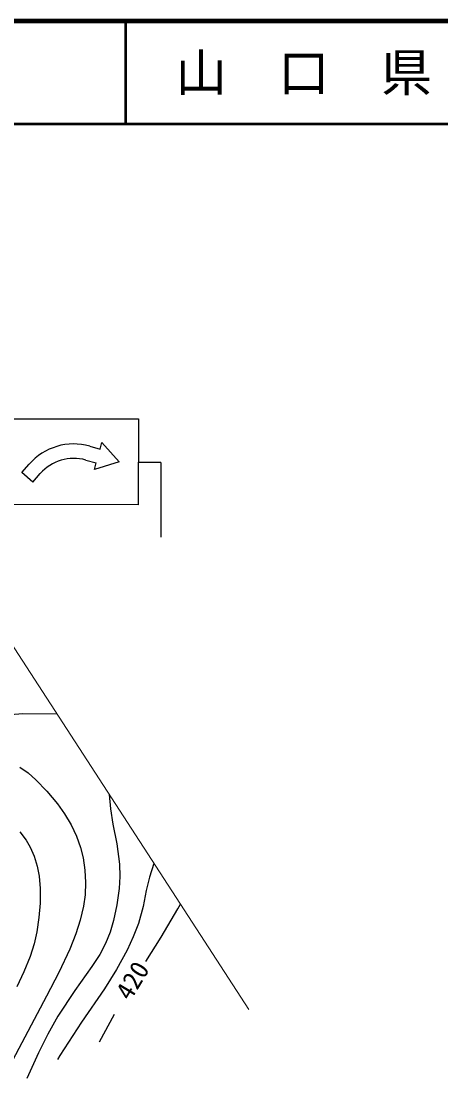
# Model space of a CAD drawing. Units: millimetres, scale not verified. Extents: x 40000 to 680000, y 20000 to 380000.
# Drawn here: x 322848 to 363711, y 276467 to 380000 of the extents above; entities that cross this region are included whole.
import ezdxf
from ezdxf.enums import TextEntityAlignment as Align

# ---------------------------------------------------------------- set-up
doc = ezdxf.new("R2010")
doc.units = ezdxf.units.MM
doc.header["$LTSCALE"] = 1000
for name, color, linetype, lineweight in [('M-BGD', 7, 'Continuous', 25), ('M-STR-HTXT', 7, 'Continuous', 13), ('M-STR-STRC', 7, 'Continuous', 25), ('M-TTL', 2, 'Continuous', 140), ('M-TTL-LINE', 7, 'Continuous', 50)]:
    doc.layers.add(name, color=color, linetype=linetype, lineweight=lineweight)
doc.layers.add('M-TTL-TXT', color=7, linetype='Continuous')
doc.styles.add('ＭＳ ゴシック', font='')
doc.styles.get('ＭＳ ゴシック').set_extended_font_data('MS Gothic')

msp = doc.modelspace()

# ---------------------------------------------------------------- linework, layer by layer
at = {"layer": 'M-BGD'}
msp.add_line((330481, 280551), (331920, 283254), dxfattribs=at)
for points in [[(283532, 293744), (285879, 294268), (288195, 294892), (289557, 295357), (291222, 296045), (292841, 296838), (294520, 297786), (296373, 298974), (298167, 300252), (305769, 306164), (307412, 307299), (309286, 308454), (311044, 309416), (312872, 310302), (314351, 310918), (315867, 311428), (317381, 311793), (319156, 312107), (320982, 312368), (322992, 312540), (326320, 312511)], [(322701, 307326), (323513, 306748), (324270, 306078), (325332, 304980), (326366, 303754), (327065, 302784), (327708, 301696), (328216, 300607), (328619, 299474), (328865, 298485), (329047, 297291), (329111, 296086), (329058, 294883), (328901, 293781), (328584, 292415), (328157, 291076), (327567, 289580), (326496, 287301), (325297, 285001), (320774, 276467)], [(331424, 304647), (331539, 303252), (331773, 301774), (332144, 299854), (332410, 297870), (332457, 296678), (332390, 295484), (332156, 293895), (331827, 292380), (331493, 291224), (331058, 290131), (330494, 289072), (329735, 287891), (328066, 285552), (326409, 283052), (325426, 281308), (324514, 279470), (323391, 276976)], [(322701, 301014), (323314, 300203), (323728, 299506), (324121, 298630), (324407, 297669), (324586, 296682), (324685, 295477), (324680, 294070), (324575, 292658), (324370, 291274), (324104, 290113), (323700, 288853), (323097, 287368), (322401, 285926)], [(335767, 297917), (335329, 296587), (335022, 295311), (334708, 293740), (334262, 292074), (333756, 290768), (333153, 289498), (332114, 287589), (330972, 285707), (328716, 282473), (326605, 279226), (326377, 278823)], [(334987, 288370), (336487, 290752), (338100, 293516), (338356, 293967)]]:
    msp.add_lwpolyline(points, dxfattribs=at)
at = {"layer": 'M-STR-HTXT'}
msp.add_line((304085, 346768), (345028, 283688), dxfattribs=at)
at = {"layer": 'M-STR-STRC'}
for p, q in [((319481, 341270), (334255, 341265)), ((334255, 341265), (334252, 332893)), ((329522, 338601), (330528, 338316)), ((330528, 338316), (330706, 338945)), ((330706, 338945), (332370, 337064)), ((322917, 336018), (323632, 336842)), ((329139, 337245), (330145, 336961)), ((332370, 337064), (329968, 336331)), ((329968, 336331), (330145, 336961)), ((336440, 337010), (334253, 337011)), ((336440, 337010), (336438, 329743)), ((323980, 335095), (322917, 336018)), ((323980, 335095), (324696, 335919)), ((334252, 332893), (319478, 332898))]:
    msp.add_line(p, q, dxfattribs=at)
for radius in [5734, 4326]:
    msp.add_arc((327962, 333082), radius, 74.21841, 139.03018, dxfattribs=at)
at = {"layer": 'M-TTL'}
msp.add_line((680000, 380000), (40000, 380000), dxfattribs=at)
at = {"layer": 'M-TTL-LINE'}
for p, q in [((333000, 380000), (333000, 370000)), ((40000, 370000), (680000, 370000))]:
    msp.add_line(p, q, dxfattribs=at)

# ---------------------------------------------------------------- texts
at = {"layer": 'M-BGD', "style": 'ＭＳ ゴシック'}
msp.add_text('420', height=1833, rotation=58.88, dxfattribs=at).set_placement((333956, 284166), align=Align.BOTTOM_LEFT)
at = {"layer": 'M-TTL-TXT', "style": 'ＭＳ ゴシック'}
msp.add_text('山\u3000口\u3000県', height=3666, dxfattribs=at).set_placement((350375, 375000), align=Align.MIDDLE_CENTER)

doc.saveas('drawing.dxf')
